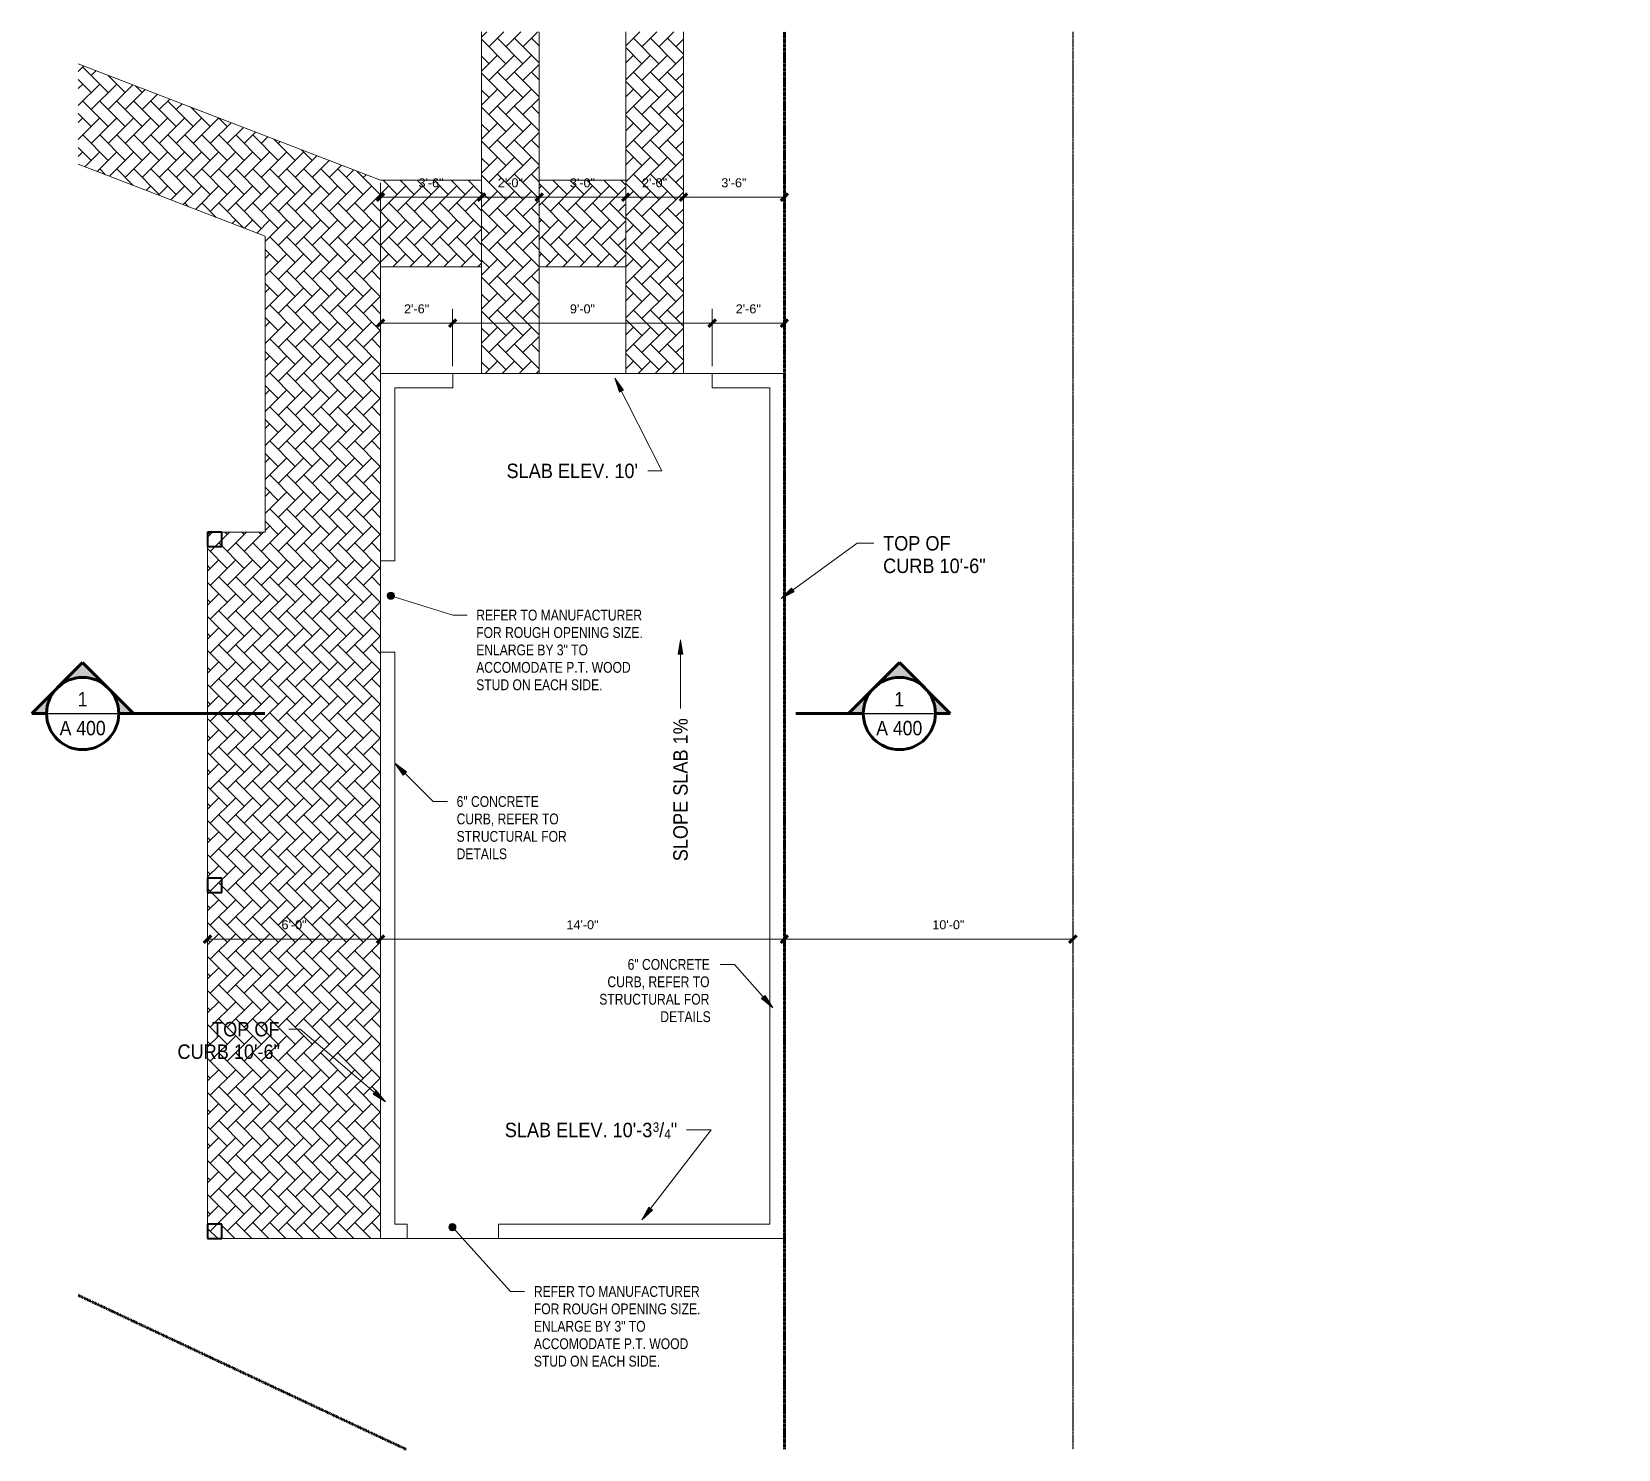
# Model space of a CAD drawing. Header units: inches. Extents: x 574 to 1234, y -598 to -8.
import ezdxf

# ---------------------------------------------------------------- set-up
doc = ezdxf.new("R2010")
doc.units = ezdxf.units.IN
doc.header["$MEASUREMENT"] = 0
doc.linetypes.add('Double Dash 3_8_', pattern=[1, 0.375, -0.125, 0.125, -0.125, 0.125, -0.125])
doc.linetypes.add('Hidden 1_8_', pattern=[0.1875, 0.125, -0.0625])
for name, color, linetype, lineweight in [('A-ANNO-DIMS', 211, 'Continuous', 13), ('A-ANNO-DIMS-48', 211, 'Continuous', 13), ('A-COLS', 52, 'Continuous', 13), ('A-DETL', 90, 'Continuous', 13), ('A-FLOR', 192, 'Continuous', 18), ('A-FLOR-PATT', 8, 'Continuous', 18), ('C-PROP-LINE', 91, 'Double Dash 3_8_', 25), ('G-ANNO-SYMB', 111, 'Continuous', 13), ('G-ANNO-TEXT', 231, 'Continuous', 13)]:
    doc.layers.add(name, color=color, linetype=linetype, lineweight=lineweight)
doc.styles.add('Arial', font='arial.ttf', dxfattribs={"height": 3.75})
doc.styles.add('Arial_1', font='arial.ttf', dxfattribs={"width": 0.8, "height": 4.5})
doc.styles.add('Arial_2', font='arial.ttf', dxfattribs={"width": 0.9, "height": 6})
doc.styles.add('Arial_3', font='arial.ttf', dxfattribs={"width": 0.875, "height": 6})
doc.styles.add('Arial_4', font='arial.ttf', dxfattribs={"width": 0.9, "height": 3.899345})
doc.dimstyles.new('Linear_w__Centerline', dxfattribs={"dimscale": 12, "dimtxt": 3.825973, "dimasz": 0.25, "dimexe": 0.5, "dimexo": 0.25, "dimgap": 0.25, "dimtad": 1, "dimdec": 4, "dimrnd": 0.0625, "dimzin": 3, "dimdsep": 46, "dimlunit": 4, "dimtxsty": 'Arial', "dimblk1": 'OBLIQUE', "dimblk2": 'OBLIQUE', "dimsah": 1, "dimcen": 0.09, "dimazin": 0, "dimtfac": 1, "dimtdec": 4, "dimtix": 1, "dimtmove": 2, "dimatfit": 3, "dimfxl": 1, "dimtvp": 1, "dimfrac": 2, "dimtolj": 1, "dimtzin": 0, "dimarcsym": 2})
doc.dimstyles.new('Linear_w__Centerline_1', dxfattribs={"dimscale": 12, "dimtxt": 3.825973, "dimasz": 0.25, "dimexe": 0.5, "dimexo": 0.25, "dimgap": 0.25, "dimtad": 1, "dimdec": 4, "dimrnd": 0.0625, "dimzin": 3, "dimdsep": 46, "dimlunit": 4, "dimtxsty": 'Arial', "dimblk1": 'OBLIQUE', "dimblk2": 'OBLIQUE', "dimsah": 1, "dimcen": 0.09, "dimazin": 0, "dimtfac": 1, "dimtdec": 4, "dimtix": 1, "dimtmove": 0, "dimatfit": 3, "dimfxl": 1, "dimtvp": 1, "dimfrac": 2, "dimtolj": 1, "dimtzin": 0, "dimarcsym": 2})

# ---------------------------------------------------------------- blocks, each defined once
blk = doc.blocks.new('Family - ___-704231-SLAB PLAN')
at = {"layer": 'C-PROP-LINE'}
blk.add_line((915.11, 420.94), (1165.88, -112.92), dxfattribs=at)
blk = doc.blocks.new('DIMBLOCK1-SLAB PLAN')
at = {"layer": 'A-ANNO-DIMS-48', "lineweight": 50}
for p, q in [((887.25, -385.63), (885.75, -387.13)), ((887.25, -385.63), (888.75, -384.13)), ((1007.25, -385.63), (1005.75, -387.13)), ((1007.25, -385.63), (1008.75, -384.13))]:
    blk.add_line(p, q, dxfattribs=at)
at = {"layer": 'A-ANNO-DIMS-48'}
for p, q in [((887.25, -385.63), (887.25, -384.75)), ((1007.25, -385.63), (887.25, -385.63)), ((887.25, -385.63), (887.25, -391.63)), ((1007.25, -385.63), (1007.25, -384.75)), ((1007.25, -385.63), (1007.25, -391.63))]:
    blk.add_line(p, q, dxfattribs=at)
at = {"layer": 'A-ANNO-DIMS-48', "color": 0, "insert": (948.82, -377.76), "char_height": 3.75, "width": 15.9631, "attachment_point": 1, "line_spacing_factor": 0.941778, "style": 'Arial'}
blk.add_mtext('10\'-0"', dxfattribs=at)
blk = doc.blocks.new('_Oblique')
at = {"color": 0, "linetype": 'ByBlock', "lineweight": -2}
blk.add_line((-0.5, -0.5), (0.5, 0.5), dxfattribs=at)
blk = doc.blocks.new('DIMBLOCK2-SLAB PLAN')
at = {"layer": 'A-ANNO-DIMS-48', "lineweight": 50}
for p, q in [((719.25, -385.63), (717.75, -387.13)), ((719.25, -385.63), (720.75, -384.13)), ((887.25, -385.63), (885.75, -387.13)), ((887.25, -385.63), (888.75, -384.13))]:
    blk.add_line(p, q, dxfattribs=at)
at = {"layer": 'A-ANNO-DIMS-48'}
for p, q in [((719.25, -385.63), (719.25, -384.75)), ((887.25, -385.63), (719.25, -385.63)), ((719.25, -385.63), (719.25, -391.63)), ((887.25, -385.63), (887.25, -384.75)), ((887.25, -385.63), (887.25, -391.63))]:
    blk.add_line(p, q, dxfattribs=at)
at = {"layer": 'A-ANNO-DIMS-48', "color": 0, "insert": (796.6, -377.76), "char_height": 3.75, "width": 15.9631, "attachment_point": 1, "line_spacing_factor": 0.941778, "style": 'Arial'}
blk.add_mtext('14\'-0"', dxfattribs=at)
blk = doc.blocks.new('DIMBLOCK3-SLAB PLAN')
at = {"layer": 'A-ANNO-DIMS-48', "lineweight": 50}
for p, q in [((647.25, -385.63), (645.75, -387.13)), ((647.25, -385.63), (648.75, -384.13)), ((719.25, -385.63), (717.75, -387.13)), ((719.25, -385.63), (720.75, -384.13))]:
    blk.add_line(p, q, dxfattribs=at)
at = {"layer": 'A-ANNO-DIMS-48'}
for p, q in [((647.25, -385.63), (647.25, -384.75)), ((719.25, -385.63), (647.25, -385.63)), ((647.25, -385.63), (647.25, -391.63)), ((719.25, -385.63), (719.25, -384.75)), ((719.25, -385.63), (719.25, -391.63))]:
    blk.add_line(p, q, dxfattribs=at)
at = {"layer": 'A-ANNO-DIMS-48', "color": 0, "insert": (678.04, -377.76), "char_height": 3.75, "width": 12.5021, "attachment_point": 1, "line_spacing_factor": 0.941778, "style": 'Arial'}
blk.add_mtext('6\'-0"', dxfattribs=at)
blk = doc.blocks.new('DIMBLOCK4-SLAB PLAN')
at = {"layer": 'A-ANNO-DIMS-48'}
for p, q in [((719.25, -76.91), (719.25, -70.91)), ((761.25, -76.91), (761.25, -70.91)), ((719.25, -76.91), (761.25, -76.91)), ((719.25, -76.91), (719.25, -147.24)), ((761.25, -76.91), (761.25, -77.79))]:
    blk.add_line(p, q, dxfattribs=at)
at = {"layer": 'A-ANNO-DIMS-48', "lineweight": 50}
for p, q in [((719.25, -76.91), (717.75, -78.41)), ((719.25, -76.91), (720.75, -75.41)), ((761.25, -76.91), (759.75, -78.41)), ((761.25, -76.91), (762.75, -75.41))]:
    blk.add_line(p, q, dxfattribs=at)
at = {"layer": 'A-ANNO-DIMS-48', "color": 0, "insert": (735.04, -69.04), "char_height": 3.75, "width": 12.5021, "attachment_point": 1, "line_spacing_factor": 0.941778, "style": 'Arial'}
blk.add_mtext('3\'-6"', dxfattribs=at)
blk = doc.blocks.new('DIMBLOCK5-SLAB PLAN')
at = {"layer": 'A-ANNO-DIMS-48'}
for p, q in [((761.25, -76.91), (761.25, -70.91)), ((785.25, -76.91), (785.25, -70.91)), ((761.25, -76.91), (785.25, -76.91)), ((761.25, -76.91), (761.25, -77.79)), ((785.25, -76.91), (785.25, -77.79))]:
    blk.add_line(p, q, dxfattribs=at)
at = {"layer": 'A-ANNO-DIMS-48', "lineweight": 50}
for p, q in [((761.25, -76.91), (759.75, -78.41)), ((761.25, -76.91), (762.75, -75.41)), ((785.25, -76.91), (783.75, -78.41)), ((785.25, -76.91), (786.75, -75.41))]:
    blk.add_line(p, q, dxfattribs=at)
at = {"layer": 'A-ANNO-DIMS-48', "color": 0, "insert": (768.04, -69.04), "char_height": 3.75, "width": 12.5021, "attachment_point": 1, "line_spacing_factor": 0.941778, "style": 'Arial'}
blk.add_mtext('2\'-0"', dxfattribs=at)
blk = doc.blocks.new('DIMBLOCK6-SLAB PLAN')
at = {"layer": 'A-ANNO-DIMS-48'}
for p, q in [((785.25, -76.91), (785.25, -70.91)), ((821.25, -76.91), (821.25, -70.91)), ((785.25, -76.91), (821.25, -76.91)), ((785.25, -76.91), (785.25, -77.79)), ((821.25, -76.91), (821.25, -77.79))]:
    blk.add_line(p, q, dxfattribs=at)
at = {"layer": 'A-ANNO-DIMS-48', "lineweight": 50}
for p, q in [((785.25, -76.91), (783.75, -78.41)), ((785.25, -76.91), (786.75, -75.41)), ((821.25, -76.91), (819.75, -78.41)), ((821.25, -76.91), (822.75, -75.41))]:
    blk.add_line(p, q, dxfattribs=at)
at = {"layer": 'A-ANNO-DIMS-48', "color": 0, "insert": (798.04, -69.04), "char_height": 3.75, "width": 12.5021, "attachment_point": 1, "line_spacing_factor": 0.941778, "style": 'Arial'}
blk.add_mtext('3\'-0"', dxfattribs=at)
blk = doc.blocks.new('DIMBLOCK7-SLAB PLAN')
at = {"layer": 'A-ANNO-DIMS-48'}
for p, q in [((821.25, -76.91), (821.25, -70.91)), ((845.25, -76.91), (845.25, -70.91)), ((821.25, -76.91), (845.25, -76.91)), ((821.25, -76.91), (821.25, -77.79)), ((845.25, -76.91), (845.25, -77.79))]:
    blk.add_line(p, q, dxfattribs=at)
at = {"layer": 'A-ANNO-DIMS-48', "lineweight": 50}
for p, q in [((821.25, -76.91), (819.75, -78.41)), ((821.25, -76.91), (822.75, -75.41)), ((845.25, -76.91), (843.75, -78.41)), ((845.25, -76.91), (846.75, -75.41))]:
    blk.add_line(p, q, dxfattribs=at)
at = {"layer": 'A-ANNO-DIMS-48', "color": 0, "insert": (828.04, -69.04), "char_height": 3.75, "width": 12.5021, "attachment_point": 1, "line_spacing_factor": 0.941778, "style": 'Arial'}
blk.add_mtext('2\'-0"', dxfattribs=at)
blk = doc.blocks.new('DIMBLOCK8-SLAB PLAN')
at = {"layer": 'A-ANNO-DIMS-48'}
for p, q in [((845.25, -76.91), (845.25, -70.91)), ((887.25, -76.91), (887.25, -70.91)), ((845.25, -76.91), (887.25, -76.91)), ((845.25, -76.91), (845.25, -77.79)), ((887.25, -76.91), (887.25, -83.12))]:
    blk.add_line(p, q, dxfattribs=at)
at = {"layer": 'A-ANNO-DIMS-48', "lineweight": 50}
for p, q in [((845.25, -76.91), (843.75, -78.41)), ((845.25, -76.91), (846.75, -75.41)), ((887.25, -76.91), (885.75, -78.41)), ((887.25, -76.91), (888.75, -75.41))]:
    blk.add_line(p, q, dxfattribs=at)
at = {"layer": 'A-ANNO-DIMS-48', "color": 0, "insert": (861.04, -69.04), "char_height": 3.75, "width": 12.5021, "attachment_point": 1, "line_spacing_factor": 0.941778, "style": 'Arial'}
blk.add_mtext('3\'-6"', dxfattribs=at)
blk = doc.blocks.new('DIMBLOCK9-SLAB PLAN')
at = {"layer": 'A-ANNO-DIMS-48'}
for p, q in [((719.25, -129.36), (719.25, -123.36)), ((749.25, -129.36), (749.25, -123.36)), ((719.25, -129.36), (749.25, -129.36)), ((719.25, -129.36), (719.25, -147.24)), ((749.25, -129.36), (749.25, -147.24))]:
    blk.add_line(p, q, dxfattribs=at)
at = {"layer": 'A-ANNO-DIMS-48', "lineweight": 50}
for p, q in [((719.25, -129.36), (717.75, -130.86)), ((719.25, -129.36), (720.75, -127.86)), ((749.25, -129.36), (747.75, -130.86)), ((749.25, -129.36), (750.75, -127.86))]:
    blk.add_line(p, q, dxfattribs=at)
at = {"layer": 'A-ANNO-DIMS-48', "color": 0, "insert": (729.04, -121.49), "char_height": 3.75, "width": 12.5021, "attachment_point": 1, "line_spacing_factor": 0.941778, "style": 'Arial'}
blk.add_mtext('2\'-6"', dxfattribs=at)
blk = doc.blocks.new('DIMBLOCK10-SLAB PLAN')
at = {"layer": 'A-ANNO-DIMS-48'}
for p, q in [((749.25, -129.36), (749.25, -123.36)), ((857.25, -129.36), (857.25, -123.36)), ((749.25, -129.36), (857.25, -129.36)), ((749.25, -129.36), (749.25, -147.24)), ((857.25, -129.36), (857.25, -147.24))]:
    blk.add_line(p, q, dxfattribs=at)
at = {"layer": 'A-ANNO-DIMS-48', "lineweight": 50}
for p, q in [((749.25, -129.36), (747.75, -130.86)), ((749.25, -129.36), (750.75, -127.86)), ((857.25, -129.36), (855.75, -130.86)), ((857.25, -129.36), (858.75, -127.86))]:
    blk.add_line(p, q, dxfattribs=at)
at = {"layer": 'A-ANNO-DIMS-48', "color": 0, "insert": (798.04, -121.49), "char_height": 3.75, "width": 12.5021, "attachment_point": 1, "line_spacing_factor": 0.941778, "style": 'Arial'}
blk.add_mtext('9\'-0"', dxfattribs=at)
blk = doc.blocks.new('DIMBLOCK11-SLAB PLAN')
at = {"layer": 'A-ANNO-DIMS-48'}
for p, q in [((857.25, -129.36), (857.25, -123.36)), ((887.25, -129.36), (887.25, -123.36)), ((857.25, -129.36), (887.25, -129.36)), ((857.25, -129.36), (857.25, -147.24)), ((887.25, -129.36), (887.25, -147.24))]:
    blk.add_line(p, q, dxfattribs=at)
at = {"layer": 'A-ANNO-DIMS-48', "lineweight": 50}
for p, q in [((857.25, -129.36), (855.75, -130.86)), ((857.25, -129.36), (858.75, -127.86)), ((887.25, -129.36), (885.75, -130.86)), ((887.25, -129.36), (888.75, -127.86))]:
    blk.add_line(p, q, dxfattribs=at)
at = {"layer": 'A-ANNO-DIMS-48', "color": 0, "insert": (867.04, -121.49), "char_height": 3.75, "width": 12.5021, "attachment_point": 1, "line_spacing_factor": 0.941778, "style": 'Arial'}
blk.add_mtext('2\'-6"', dxfattribs=at)
blk = doc.blocks.new('Section - Section Head-237414-SLAB PLAN')
at = {"layer": 'G-ANNO-SYMB'}
h = blk.add_hatch(color=256, dxfattribs=at)
edge = h.paths.add_edge_path()
edge.add_line((-0.313, 0.442), (-0.092, 0.221))
edge.add_arc((-0.313, 0), 0.312, 45, 135)
edge.add_line((-0.533, 0.221), (-0.313, 0.442))
h = blk.add_hatch(color=256, dxfattribs=at)
edge = h.paths.add_edge_path()
edge.add_line((-0.754, 0), (-0.533, 0.221))
edge.add_arc((-0.313, 0), 0.312, 135, 180)
edge.add_line((-0.625, 0), (-0.754, 0))
h = blk.add_hatch(color=256, dxfattribs=at)
edge = h.paths.add_edge_path()
edge.add_line((0.129, 0), (0, 0))
edge.add_arc((-0.313, 0), 0.312, 360, 405)
edge.add_line((-0.092, 0.221), (0.129, 0))
at = {"layer": 'G-ANNO-SYMB', "lineweight": 50}
for p, q in [((-0.754, 0), (-0.313, 0.442)), ((-0.313, 0.442), (0.129, 0)), ((-0.625, 0), (-0.754, 0)), ((0.129, 0), (0, 0))]:
    blk.add_line(p, q, dxfattribs=at)
at = {"layer": 'G-ANNO-SYMB', "lineweight": 25}
for p, q in [((-0.313, 0.442), (-0.533, 0.221)), ((-0.092, 0.221), (-0.313, 0.442)), ((-0.533, 0.221), (-0.754, 0)), ((0.129, 0), (-0.092, 0.221)), ((-0.754, 0), (-0.625, 0)), ((0, 0), (0.129, 0))]:
    blk.add_line(p, q, dxfattribs=at)
at = {"layer": 'G-ANNO-SYMB', "lineweight": 50}
for start, end in [(0, 180), (180, 360)]:
    blk.add_arc((-0.313, 0), 0.313, start, end, dxfattribs=at)
at = {"layer": 'G-ANNO-SYMB', "lineweight": 25}
for start, end in [(45, 135), (135, 180), (360, 45)]:
    blk.add_arc((-0.313, 0), 0.312, start, end, dxfattribs=at)

msp = doc.modelspace()

# ---------------------------------------------------------------- hatches: boundary and pattern name
at = {"layer": 'A-FLOR-PATT', "lineweight": 13}
h = msp.add_hatch(dxfattribs=at)
h.set_pattern_fill('FP_1', color=256, style=0, pattern_type=2)
h.set_pattern_definition([(315, (803.254, -24.886), (7.07107, 0), [15, -5]), (45, (806.789, -28.421), (7.07107, 0), [15, -5])])
h.paths.add_polyline_path([(821.25413, -150.24167), (845.25406, -150.24165), (845.2541, -8.05458), (821.25413, -8.05458)])
h.paths.add_polyline_path([(761.2541, -150.24166), (785.25407, -150.24164), (785.2541, -8.05459), (765.30049, -8.05457), (761.2541, -8.05457)])
h = msp.add_hatch(dxfattribs=at)
h.set_pattern_fill('FP_2', color=256, style=0, pattern_type=2)
h.set_pattern_definition([(315, (552.931, -249.016), (7.07107, 0), [15, -5]), (45, (556.466, -252.551), (7.07107, 0), [15, -5])])
h.paths.add_polyline_path([(719.2541, -510.24165), (719.25409, -105.87337), (761.25409, -105.87337), (761.25408, -69.87337), (719.25408, -69.87337), (593.49217, -21.38373), (593.49217, -63.18222), (671.25411, -93.16467), (671.2541, -216.24166), (647.25409, -216.24165), (647.25406, -510.24164)])
h.paths.add_polyline_path([(821.25413, -105.87338), (821.25411, -69.87338), (785.2541, -69.87336), (785.25411, -105.87337)])
at = {"layer": 'G-ANNO-TEXT'}
for points in [[(816.78484, -152.27059), (818.60464, -158.07546), (820.39538, -157.16673)], [(885.90128, -243.84892), (891.35119, -241.14584), (890.17423, -239.51879)], [(725.13336, -312.4258), (728.67459, -317.3723), (730.09208, -315.9499)], [(882.49301, -414.17417), (879.26584, -409.01728), (877.76274, -410.34889)], [(721.36545, -453.28668), (717.4461, -448.63406), (716.14489, -450.16356)], [(827.97769, -502.47128), (832.42944, -498.32519), (830.83707, -497.10173)]]:
    msp.add_hatch(color=7, dxfattribs=at).paths.add_polyline_path(points)
h = msp.add_hatch(color=7, dxfattribs=at)
edge = h.paths.add_edge_path()
edge.add_arc((723.52862, -242.71367), 1.5, 0, 360)
h = msp.add_hatch(color=7, dxfattribs=at)
edge = h.paths.add_edge_path()
edge.add_arc((749.13419, -505.44188), 1.5, 0, 360)

# ---------------------------------------------------------------- linework, layer by layer
at = {"layer": 'A-COLS', "lineweight": 35}
for p, q in [((653.25409, -216.24166), (647.25409, -216.24166)), ((647.25409, -216.24166), (647.25409, -222.24166)), ((653.25409, -222.24166), (653.25409, -216.24166)), ((647.25409, -222.24166), (653.25409, -222.24166)), ((653.25409, -360.24166), (647.25409, -360.24166)), ((647.25409, -360.24166), (647.25409, -366.24166)), ((653.25409, -366.24166), (653.25409, -360.24166)), ((647.25409, -366.24166), (653.25409, -366.24166)), ((653.25409, -504.24166), (647.25409, -504.24166)), ((647.25409, -504.24166), (647.25409, -510.24166)), ((653.25409, -510.24166), (653.25409, -504.24166)), ((647.25409, -510.24166), (653.25409, -510.24166))]:
    msp.add_line(p, q, dxfattribs=at)
at = {"layer": 'A-COLS'}
for p, q in [((647.25409, -222.24166), (647.25409, -216.24166)), ((647.25409, -216.24166), (653.25409, -216.24166)), ((653.25409, -216.24166), (653.25409, -222.24166)), ((653.25409, -222.24166), (647.25409, -222.24166)), ((647.25409, -366.24166), (647.25409, -360.24166)), ((647.25409, -360.24166), (653.25409, -360.24166)), ((653.25409, -360.24166), (653.25409, -366.24166)), ((653.25409, -366.24166), (647.25409, -366.24166)), ((647.25409, -510.24166), (647.25409, -504.24166)), ((647.25409, -504.24166), (653.25409, -504.24166)), ((653.25409, -504.24166), (653.25409, -510.24166)), ((653.25409, -510.24166), (647.25409, -510.24166))]:
    msp.add_line(p, q, dxfattribs=at)
at = {"layer": 'A-DETL', "linetype": 'Hidden 1_8_', "lineweight": 50}
for p, q in [((887.25409, -597.87724), (887.25409, -8.05457)), ((593.49217, -533.83427), (729.83739, -597.87724))]:
    msp.add_line(p, q, dxfattribs=at)
at = {"layer": 'A-FLOR'}
for p, q in [((761.25409, -150.24166), (761.25409, -8.05457)), ((785.25409, -8.05457), (785.25409, -150.24166)), ((821.25409, -150.24166), (821.25409, -8.05457)), ((845.25409, -8.05457), (845.25409, -150.24166)), ((593.49217, -21.38373), (719.25409, -69.87337)), ((671.25409, -93.16466), (593.49217, -63.18223)), ((719.25409, -69.87337), (761.25409, -69.87337)), ((785.25409, -69.87337), (821.25409, -69.87337)), ((671.25409, -216.24166), (671.25409, -93.16466)), ((761.25409, -105.87337), (719.25409, -105.87337)), ((719.25409, -105.87337), (719.25409, -510.24166)), ((821.25409, -105.87337), (785.25409, -105.87337)), ((719.25409, -150.24166), (887.25409, -150.24166)), ((749.25409, -150.24166), (749.25409, -156.24166)), ((857.25409, -156.24166), (857.25409, -150.24166)), ((887.25409, -150.24166), (887.25409, -510.24166)), ((749.25409, -156.24166), (725.25409, -156.24166)), ((725.25409, -156.24166), (725.25409, -228.24166)), ((881.25409, -156.24166), (857.25409, -156.24166)), ((881.25409, -504.24166), (881.25409, -156.24166)), ((647.25409, -510.24166), (647.25409, -216.24166)), ((647.25409, -216.24166), (671.25409, -216.24166)), ((725.25409, -228.24166), (719.25409, -228.24166)), ((719.25409, -266.24166), (725.25409, -266.24166)), ((725.25409, -266.24166), (725.25409, -504.24166)), ((725.25409, -504.24166), (730.25409, -504.24166)), ((730.25409, -504.24166), (730.25409, -510.24166)), ((768.25409, -510.24166), (768.25409, -504.24166)), ((768.25409, -504.24166), (881.25409, -504.24166)), ((887.25409, -510.24166), (647.25409, -510.24166))]:
    msp.add_line(p, q, dxfattribs=at)
at = {"layer": 'G-ANNO-SYMB', "lineweight": 25}
for p, q in [((580.32409, -291.74746), (610.32409, -291.74746)), ((920.09513, -291.74746), (950.09513, -291.74746))]:
    msp.add_line(p, q, dxfattribs=at)
at = {"layer": 'G-ANNO-SYMB', "lineweight": 50}
for p, q in [((610.32409, -291.74746), (671.16385, -291.74746)), ((891.96662, -291.74746), (920.09513, -291.74746))]:
    msp.add_line(p, q, dxfattribs=at)
at = {"layer": 'G-ANNO-TEXT', "color": 7}
for p, q in [((816.78484, -152.27059), (818.60464, -158.07546)), ((820.39538, -157.16673), (816.78484, -152.27059)), ((816.78484, -152.27059), (836.32535, -190.77701)), ((818.60464, -158.07546), (820.39538, -157.16673)), ((830.51875, -190.77701), (830.39828, -190.77701)), ((836.32535, -190.77701), (830.51875, -190.77701)), ((885.90128, -243.84892), (917.61228, -220.91019)), ((917.61228, -220.91019), (924.50739, -220.91019)), ((723.52862, -242.71367), (749.27316, -250.7845)), ((890.17423, -239.51879), (885.90128, -243.84892)), ((885.90128, -243.84892), (891.35119, -241.14584)), ((891.35119, -241.14584), (890.17423, -239.51879)), ((749.27316, -250.7845), (755.21689, -250.7845)), ((844.04125, -286.61244), (844.04125, -289.64164)), ((725.13336, -312.4258), (728.67459, -317.3723)), ((730.09208, -315.9499), (725.13336, -312.4258)), ((725.13336, -312.4258), (741.11994, -328.35721)), ((728.67459, -317.3723), (730.09208, -315.9499)), ((741.11994, -328.35721), (747.06367, -328.35721)), ((866.50643, -396.12889), (860.5627, -396.12889)), ((882.49301, -414.17417), (866.50643, -396.12889)), ((879.26584, -409.01728), (877.76274, -410.34889)), ((882.49301, -414.17417), (879.26584, -409.01728)), ((877.76274, -410.34889), (882.49301, -414.17417)), ((685.85551, -423.07677), (681.06615, -423.07677)), ((721.36545, -453.28668), (685.85551, -423.07677)), ((717.4461, -448.63406), (716.14489, -450.16356)), ((721.36545, -453.28668), (717.4461, -448.63406)), ((716.14489, -450.16356), (721.36545, -453.28668)), ((827.97769, -502.47128), (856.74896, -465.02468)), ((851.9596, -465.02468), (846.54327, -465.02468)), ((856.74896, -465.02468), (851.9596, -465.02468)), ((830.83707, -497.10173), (827.97769, -502.47128)), ((827.97769, -502.47128), (832.42944, -498.32519)), ((832.42944, -498.32519), (830.83707, -497.10173)), ((749.13419, -505.44188), (773.25241, -532.21547)), ((773.25241, -532.21547), (779.19614, -532.21547))]:
    msp.add_line(p, q, dxfattribs=at)
for centre in [(723.52862, -242.71367), (749.13419, -505.44188)]:
    msp.add_circle(centre, 1.5, dxfattribs=at)

# ---------------------------------------------------------------- block references
at = {"layer": 'C-PROP-LINE', "rotation": 334.8400000000001}
msp.add_blockref('Family - ___-704231-SLAB PLAN', (0, 0), dxfattribs=at)
at = {"layer": 'G-ANNO-SYMB', "lineweight": 25, "xscale": 47.99999999999996, "yscale": 47.99999999999996, "zscale": 47.99999999999996}
msp.add_blockref('Section - Section Head-237414-SLAB PLAN', (610.32409, -291.74746), dxfattribs=at)
at = {"layer": 'G-ANNO-SYMB', "lineweight": 25, "extrusion": (0, 0, -1), "xscale": 47.99999999999996, "yscale": 47.99999999999996, "zscale": 47.99999999999996}
msp.add_blockref('Section - Section Head-237414-SLAB PLAN', (-920.09513, -291.74746), dxfattribs=at)

# ---------------------------------------------------------------- texts
at = {"layer": 'G-ANNO-SYMB', "char_height": 6, "attachment_point": 1, "style": 'Arial_3'}
for s, insert, width in [('1', (593.25701, -282.79064), 4.9048125), ('1', (933.02804, -282.79064), 4.9048125), ('A 400', (585.71685, -294.807), 23.1984375), ('A 400', (925.48789, -294.807), 23.1984375)]:
    msp.add_mtext(s, dxfattribs=dict(at, insert=insert, width=width))
at = {"layer": 'G-ANNO-TEXT', "color": 7, "attachment_point": 1}
for s, insert, char_height, width, style in [("SLAB ELEV. 10'", (771.65828, -187.77701), 6, 66.5388, 'Arial_2'), ('TOP OF ', (928.34739, -217.91019), 6, 36.67815, 'Arial_2'), ('CURB 10\'-6"', (928.34739, -227.28519), 6, 51.5403, 'Arial_2'), ('6" CONCRETE ', (750.90367, -326.10721), 4.5, 43.7532, 'Arial_1'), ('CURB, REFER TO ', (750.90367, -333.35721), 4.5, 53.934, 'Arial_1'), ('STRUCTURAL FOR ', (750.90367, -340.60721), 4.5, 58.0548, 'Arial_1'), ('DETAILS', (750.90367, -347.85721), 4.5, 25.5732, 'Arial_1'), ('6" CONCRETE ', (822.05818, -393.87889), 4.5, 42.0564, 'Arial_1'), ('CURB, REFER TO ', (813.65818, -401.12889), 4.5, 52.2372, 'Arial_1'), ('STRUCTURAL FOR ', (810.25818, -408.37889), 4.5, 56.358, 'Arial_1'), ('DETAILS', (835.65818, -415.62889), 4.5, 25.5732, 'Arial_1'), ('TOP OF ', (649.14657, -420.07677), 6, 34.0875, 'Arial_2'), ('CURB 10\'-6"', (634.74657, -429.45177), 6, 51.5403, 'Arial_2'), ("SLAB ELEV. 10'-3", (770.92827, -462.02468), 6, 74.58345, 'Arial_2'), ('3', (832.46577, -461.90355), 3.89935, 3.2724, 'Arial_4'), ('/', (835.16577, -462.02468), 6, 2.59065, 'Arial_2'), ('"', (840.00327, -462.02468), 6, 3.2724, 'Arial_2'), ('4', (837.30327, -464.74379), 3.89935, 3.2724, 'Arial_4')]:
    msp.add_mtext(s, dxfattribs=dict(at, insert=insert, char_height=char_height, width=width, style=style))
at = {"layer": 'G-ANNO-TEXT', "color": 7, "insert": (841.04125, -353.21914), "char_height": 6, "width": 72.40185, "attachment_point": 1, "rotation": 90, "style": 'Arial_2'}
msp.add_mtext('SLOPE SLAB 1%', dxfattribs=at)

# ---------------------------------------------------------------- dimensions: what is measured, and where the dimension line sits
at = {"layer": 'A-ANNO-DIMS'}
for base, p1, p2, override, picture, middle in [((761.25409, -76.91326), (719.25409, -150.24166), (761.25409, -74.79194), {"dimpost": '<>', "dimfxl": 86.351956}, 'DIMBLOCK4-SLAB PLAN', (740.25409, -71.99733)), ((785.25409, -76.91326), (761.25409, -74.79194), (785.25409, -74.79194), {"dimpost": '<>', "dimfxl": 24}, 'DIMBLOCK5-SLAB PLAN', (773.25409, -71.99861)), ((821.25409, -76.91326), (785.25409, -74.79194), (821.25409, -74.79194), {"dimpost": '<>', "dimfxl": 36}, 'DIMBLOCK6-SLAB PLAN', (803.25409, -71.99733)), ((845.25409, -76.91326), (821.25409, -74.79194), (845.25409, -74.79194), {"dimpost": '<>', "dimfxl": 24}, 'DIMBLOCK7-SLAB PLAN', (833.25409, -71.99861)), ((887.25409, -76.91326), (845.25409, -74.79194), (887.25409, -86.11622), {"dimpost": '<>', "dimfxl": 43.499878}, 'DIMBLOCK8-SLAB PLAN', (866.25409, -71.99733)), ((749.25409, -129.3588), (719.25409, -150.24166), (749.25409, -150.24166), {"dimpost": '<>', "dimfxl": 30}, 'DIMBLOCK9-SLAB PLAN', (734.25409, -124.44415)), ((857.25409, -129.3588), (749.25409, -150.24166), (857.25409, -150.24166), {"dimpost": '<>', "dimfxl": 108}, 'DIMBLOCK10-SLAB PLAN', (803.25409, -124.44415)), ((887.25409, -129.3588), (857.25409, -150.24166), (887.25409, -150.24166), {"dimpost": '<>', "dimfxl": 30}, 'DIMBLOCK11-SLAB PLAN', (872.25409, -124.44415)), ((647.25409, -385.63081), (719.25409, -387.75214), (647.25409, -387.75214), {"dimpost": '<>', "dimfxl": 72}, 'DIMBLOCK3-SLAB PLAN', (683.25409, -380.71617)), ((719.25409, -385.63081), (887.25409, -387.75214), (719.25409, -387.75214), {"dimpost": '<>', "dimfxl": 168}, 'DIMBLOCK2-SLAB PLAN', (803.25409, -380.71617))]:
    dim = msp.add_linear_dim(base=base, p1=p1, p2=p2, dimstyle='Linear_w__Centerline_1', override=override, dxfattribs=at)
    dim.commit()
    dim.dimension.update_dxf_attribs({"geometry": picture, "text_midpoint": middle})
dim = msp.add_linear_dim(base=(887.25409, -385.63081), p1=(1007.25409, -387.75214), p2=(887.25409, -387.75214), dimstyle='Linear_w__Centerline', override={"dimpost": '<>', "dimfxl": 120}, dxfattribs=at)
dim.commit()
dim.dimension.update_dxf_attribs({"geometry": 'DIMBLOCK1-SLAB PLAN', "text_midpoint": (956.7995, -380.26245), "dimtype": 160, "text_rotation": 360})

# ---------------------------------------------------------------- next in the draw order: texts
at = {"layer": 'G-ANNO-TEXT', "color": 7, "char_height": 4.5, "width": 86.658, "attachment_point": 1, "style": 'Arial_1', "bg_fill": 3, "box_fill_scale": 1.25, "bg_fill_color": 256, "bg_fill_true_color": 13158600, "bg_fill_transparency": 0}
for insert in [(759.05689, -248.5345), (783.03614, -529.96547)]:
    msp.add_mtext('REFER TO MANUFACTURER ', dxfattribs=dict(at, insert=insert))

# ---------------------------------------------------------------- next in the draw order: texts
at = {"layer": 'G-ANNO-TEXT', "color": 7, "char_height": 4.5, "width": 86.7792, "attachment_point": 1, "style": 'Arial_1', "bg_fill": 3, "box_fill_scale": 1.25, "bg_fill_color": 256, "bg_fill_true_color": 13158600, "bg_fill_transparency": 0}
for insert in [(759.05689, -255.7845), (783.03614, -537.21547)]:
    msp.add_mtext('FOR ROUGH OPENING SIZE. ', dxfattribs=dict(at, insert=insert))

# ---------------------------------------------------------------- next in the draw order: texts
at = {"layer": 'G-ANNO-TEXT', "color": 7, "char_height": 4.5, "width": 58.6608, "attachment_point": 1, "style": 'Arial_1', "bg_fill": 3, "box_fill_scale": 1.25, "bg_fill_color": 256, "bg_fill_true_color": 13158600, "bg_fill_transparency": 0}
for insert in [(759.05689, -263.0345), (783.03614, -544.46547)]:
    msp.add_mtext('ENLARGE BY 3" TO ', dxfattribs=dict(at, insert=insert))

# ---------------------------------------------------------------- next in the draw order: texts
at = {"layer": 'G-ANNO-TEXT', "color": 7, "char_height": 4.5, "width": 81.0828, "attachment_point": 1, "style": 'Arial_1', "bg_fill": 3, "box_fill_scale": 1.25, "bg_fill_color": 256, "bg_fill_true_color": 13158600, "bg_fill_transparency": 0}
for insert in [(759.05689, -270.2845), (783.03614, -551.71547)]:
    msp.add_mtext('ACCOMODATE P.T. WOOD ', dxfattribs=dict(at, insert=insert))

# ---------------------------------------------------------------- next in the draw order: hatches: boundary and pattern name
at = {"layer": 'G-ANNO-TEXT'}
msp.add_hatch(color=7, dxfattribs=at).paths.add_polyline_path([(844.04125, -261.06173), (843.03719, -267.06173), (845.04531, -267.06173)])

# ---------------------------------------------------------------- next in the draw order: linework, layer by layer
at = {"layer": 'G-ANNO-TEXT', "color": 7}
for p, q in [((844.04125, -261.06173), (843.03719, -267.06173)), ((845.04531, -267.06173), (844.04125, -261.06173)), ((844.04125, -261.06173), (844.04125, -286.61244)), ((843.03719, -267.06173), (845.04531, -267.06173))]:
    msp.add_line(p, q, dxfattribs=at)

# ---------------------------------------------------------------- next in the draw order: texts
at = {"layer": 'G-ANNO-TEXT', "color": 7, "char_height": 4.5, "width": 64.4784, "attachment_point": 1, "style": 'Arial_1', "bg_fill": 3, "box_fill_scale": 1.25, "bg_fill_color": 256, "bg_fill_true_color": 13158600, "bg_fill_transparency": 0}
for insert in [(759.05689, -277.5345), (783.03614, -558.96547)]:
    msp.add_mtext('STUD ON EACH SIDE.', dxfattribs=dict(at, insert=insert))

doc.saveas('drawing.dxf')
